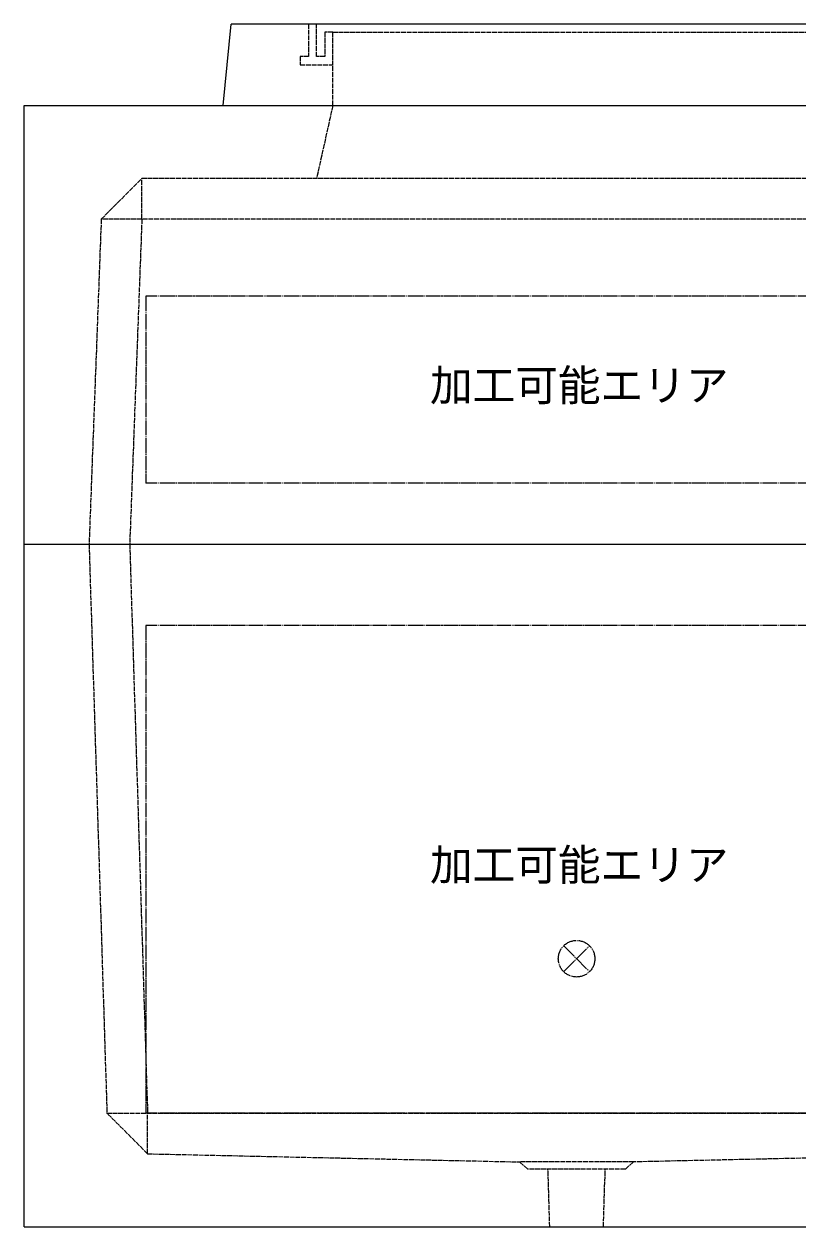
# Model space of a CAD drawing. Units: millimetres, scale not verified. Extents: x -3712 to 3712, y -2625 to 2625.
# Drawn here: x -718 to 235, y -1605 to -125 of the extents above; entities that cross this region are included whole.
import ezdxf
from ezdxf.enums import TextEntityAlignment as Align

# ---------------------------------------------------------------- set-up
doc = ezdxf.new("R2010")
doc.units = ezdxf.units.MM
doc.header["$LTSCALE"] = 10
doc.linetypes.add('LONG_DASHED1', pattern=[7, 6, -1])
doc.linetypes.add('LONG_DOUBLE_CHAIN', pattern=[21.8, 18, -1, 0.6, -0.6, 0.6, -1])
for name, color, linetype, lineweight in [('0-7_D-STR', 7, 'LONG_DASHED1', 9), ('0-9_D-STR-STR5', 1, 'LONG_DOUBLE_CHAIN', 9), ('0-A_D-STR-STR4', 134, 'LONG_DASHED1', 9)]:
    doc.layers.add(name, color=color, linetype=linetype, lineweight=lineweight)
doc.styles.add('ＭＳ ゴシック', font='')
doc.styles.get('ＭＳ ゴシック').set_extended_font_data('MS Gothic')

# ---------------------------------------------------------------- blocks, each defined once
blk = doc.blocks.new('A$C019679C0')
at = {"layer": '0-7_D-STR', "linetype": 'Continuous'}
for p, q in [((-4350, 0), (-4250, 1000)), ((4250, 1000), (-4250, 1000)), ((4350, 0), (4250, 1000)), ((-4350, 0), (4350, 0))]:
    blk.add_line(p, q, dxfattribs=at)
at = {"layer": '0-7_D-STR'}
for p, q in [((-3000, 0), (-3000, 900)), ((3000, 900), (3000, 0))]:
    blk.add_line(p, q, dxfattribs=at)
at = {"layer": '0-A_D-STR-STR4'}
for points in [[(-3300, 1000), (-3300, 600), (-3400, 600), (-3400, 500), (-3000, 500)], [(-3000, 900), (-3100, 900), (-3100, 600), (-3200, 600), (-3200, 1000)], [(-3000, 900), (3000, 900), (3100, 900)], [(3300, 1000), (3300, 600), (3400, 600), (3400, 500), (3000, 500)], [(3100, 900), (3100, 600), (3200, 600), (3200, 1000)]]:
    blk.add_lwpolyline(points, dxfattribs=at)
blk = doc.blocks.new('A$C02FC5566')
at = {"layer": '0-7_D-STR'}
for p, q in [((-3000, 5400), (-3200, 4500)), ((-5850, 4000), (-5350, 4500)), ((-5350, 4000), (-5350, 4500)), ((-5850, 4000), (-6000, 0)), ((5850, 4000), (-5850, 4000)), ((-5350, 4000), (-5500, 0))]:
    blk.add_line(p, q, dxfattribs=at)
at = {"layer": '0-7_D-STR', "linetype": 'Continuous'}
blk.add_line((-6800, 0), (6800, 0), dxfattribs=at)
blk.add_lwpolyline([(-6800, 0), (-6800, 5400), (6800, 5400)], dxfattribs=at)
at = {"layer": '0-7_D-STR'}
blk.add_lwpolyline([(5850, 4000), (5350, 4500), (-5350, 4500)], dxfattribs=at)
at = {"layer": '0-9_D-STR-STR5'}
for p, q in [((-5300, 3050), (-5300, 750)), ((5300, 3050), (-5300, 3050))]:
    blk.add_line(p, q, dxfattribs=at)
blk.add_lwpolyline([(5300, 3050), (5300, 750), (-5300, 750)], dxfattribs=at)
blk = doc.blocks.new('A$C793F36E5')
at = {"layer": '0-7_D-STR', "linetype": 'Continuous'}
for p, q in [((-6800, 0), (6800, 0)), ((-6800, -8400), (-6800, 0)), ((-6800, -8400), (6800, -8400))]:
    blk.add_line(p, q, dxfattribs=at)
at = {"layer": '0-7_D-STR'}
for p, q in [((-6000, 0), (-5780, -7000)), ((-5500, 0), (-5280, -7000)), ((-5280, -7500), (-5780, -7000)), ((-5780, -7000), (5780, -7000)), ((-5280, -7500), (-5280, -7000)), ((-5280, -7500), (-700, -7600)), ((5280, -7500), (700, -7600)), ((-600, -7690), (-700, -7600)), ((700, -7600), (-700, -7600)), ((600, -7690), (-600, -7690)), ((-329.8, -8400), (-352.5, -7690)), ((329.8, -8400), (352.5, -7690)), ((600, -7690), (700, -7600))]:
    blk.add_line(p, q, dxfattribs=at)
at = {"layer": '0-9_D-STR-STR5'}
for p, q in [((-5300, -1000), (-5300, -7000)), ((5300, -1000), (-5300, -1000)), ((5300, -7000), (-5300, -7000))]:
    blk.add_line(p, q, dxfattribs=at)
blk = doc.blocks.new('A$C1C640AAB')
at = {"layer": '0-9_D-STR-STR5'}
for p, q in [((-159.1, -159.1), (159.1, 159.1)), ((-159.1, 159.1), (159.1, -159.1))]:
    blk.add_line(p, q, dxfattribs=at)
blk.add_circle((0, 0), 225, dxfattribs=at)
blk = doc.blocks.new('A$C59920706')
at = {"layer": '0-7_D-STR'}
blk.add_blockref('A$C793F36E5', (0, 0), dxfattribs=at)
at = {"layer": '0-9_D-STR-STR5'}
blk.add_blockref('A$C1C640AAB', (0, -5100), dxfattribs=at)

msp = doc.modelspace()

# ---------------------------------------------------------------- block references
at = {"layer": '0-7_D-STR', "xscale": 0.1, "yscale": 0.1}
for name, p in [('A$C019679C0', (-37.5, -225)), ('A$C02FC5566', (-37.5, -765)), ('A$C59920706', (-37.5, -765))]:
    msp.add_blockref(name, p, dxfattribs=at)

# ---------------------------------------------------------------- texts
at = {"layer": '0-9_D-STR-STR5', "style": 'ＭＳ ゴシック'}
for p in [(-217.98, -600.25), (-217.98, -1190.25)]:
    msp.add_text('加工可能エリア', height=38.49, dxfattribs=at).set_placement(p, align=Align.BOTTOM_LEFT)

doc.saveas('drawing.dxf')
